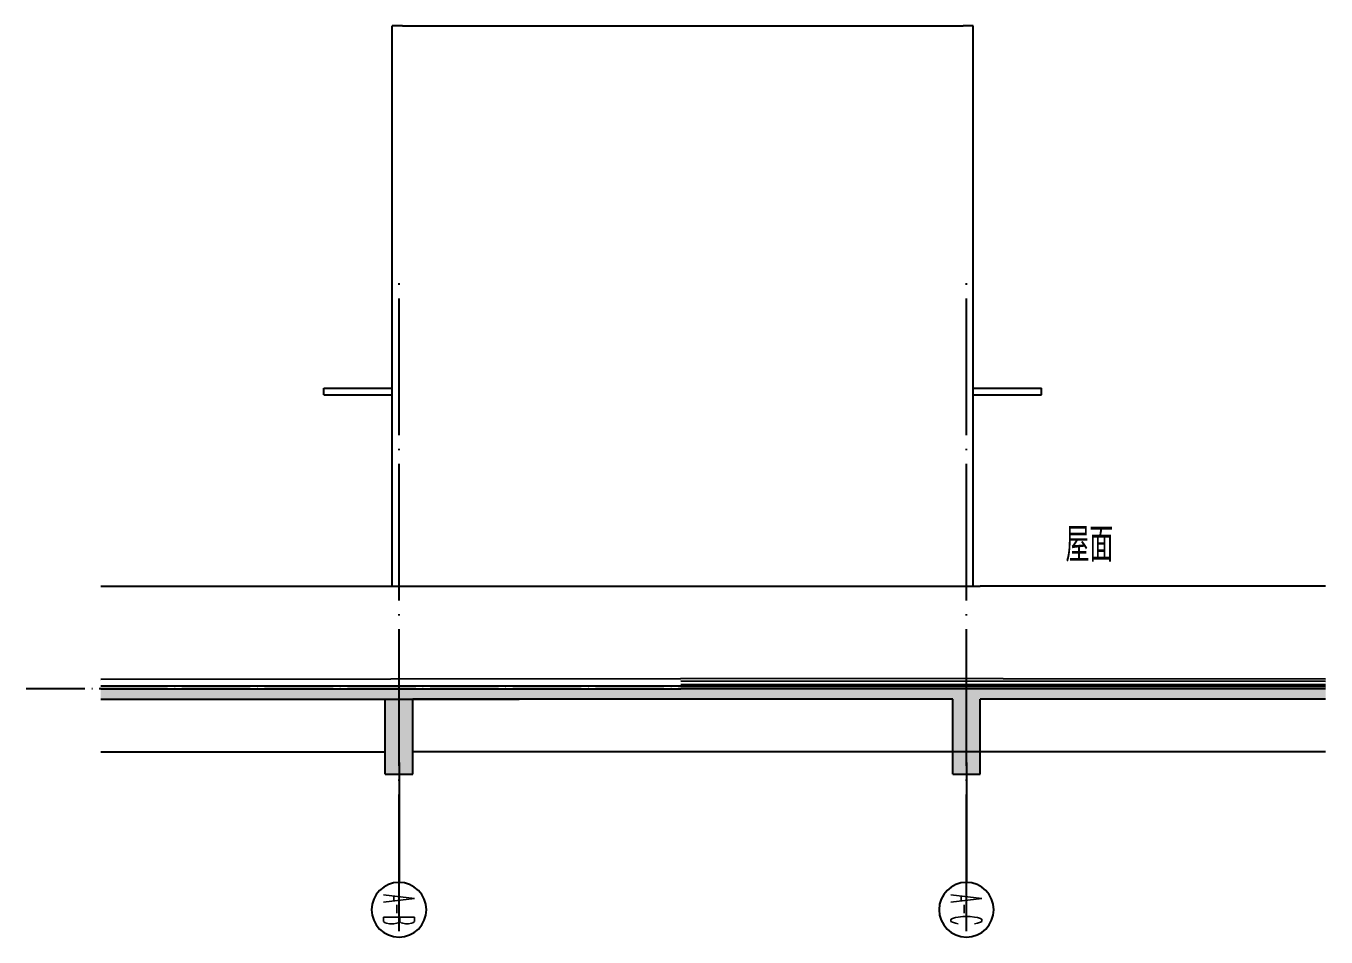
# Model space of a CAD drawing. Extents: x 1980812 to 2578970, y -669191 to 284498.
# Drawn here: x 2051359 to 2070375, y -655380 to -642048 of the extents above; entities that cross this region are included whole.
import ezdxf
from ezdxf.enums import TextEntityAlignment as Align

# ---------------------------------------------------------------- set-up
doc = ezdxf.new("R2010")
doc.units = 0
doc.header["$LTSCALE"] = 1000
doc.header["$MEASUREMENT"] = 0
doc.linetypes.add('DASH', pattern=[0.35, 0.25, -0.1])
doc.linetypes.add('DOTE', pattern=[2.42, 2, -0.2, 0.02, -0.2])
for name, color, linetype in [('A-SECT-MBND-FINE', 252, 'Continuous'), ('AXIS', 3, 'Continuous'), ('AXIS_TEXT', 7, 'Continuous'), ('DIM_ELEV', 3, 'Continuous'), ('dote', 1, 'DOTE'), ('SPACE_HATCH', 8, 'Continuous'), ('WALL', 4, 'Continuous'), ('保温板', 20, 'Continuous'), ('可见看线', 63, 'Continuous'), ('空线', 3, 'Continuous'), ('防水卷材', 6, 'DASH'), ('面层', 31, 'Continuous')]:
    doc.layers.add(name, color=color, linetype=linetype)
doc.styles.add('_TCH_AXIS', font='COMPLEX', dxfattribs={"bigfont": 'GBCBIG'})
doc.styles.add('COMPLEX', font='COMPLEX')
doc.styles.add('HZTXTW', font='txtw.shx', dxfattribs={"width": 0.6, "bigfont": 'hztxtw.shx'})

# ---------------------------------------------------------------- blocks, each defined once
blk = doc.blocks.new('_AXISO')
blk.add_circle((0, 0), 0.5)
at = {"layer": 'AXIS_TEXT', "style": 'COMPLEX', "width": 1.041667}
blk.add_attdef('A', text='', height=0.56, dxfattribs=at).set_placement((-0.25, -0.28), (0.25, -0.28), align=Align.FIT)

msp = doc.modelspace()

# ---------------------------------------------------------------- hatches: boundary and pattern name
at = {"layer": 'SPACE_HATCH'}
h = msp.add_hatch(color=256, dxfattribs=at)
h.dxf.hatch_style = 1
h.paths.add_polyline_path([(2052453.1, -651748.4), (2052453.1, -651898.4), (2056615.5, -651898.4), (2056615.5, -652998.4), (2057015.5, -652998.4), (2057015.5, -651898.4), (2064915.5, -651898.4), (2064915.5, -652998.4), (2065315.5, -652998.4), (2065315.5, -651898.4), (2070370.2, -651898.4), (2070370.2, -651748.4)])

# ---------------------------------------------------------------- linework, layer by layer
at = {"layer": 'A-SECT-MBND-FINE'}
msp.add_line((2052453.1, -651898.4, 0), (2058451.8, -651898.4, 0), dxfattribs=at)
at = {"layer": 'AXIS'}
for p, q in [((2056815.5, -652824.5), (2056815.5, -654580.3)), ((2065115.5, -652824.5), (2065115.5, -654580.3))]:
    msp.add_line(p, q, dxfattribs=at)
at = {"layer": 'dote'}
for p, q in [((2056815.5, -655294.2), (2056815.5, -645774.1)), ((2065115.5, -655294.2), (2065115.5, -645774.1))]:
    msp.add_line(p, q, dxfattribs=at)
at = {"layer": 'dote', "linetype": 'DOTE', "ltscale": 0.5}
msp.add_line((2070370.2, -651748.4, 0), (2051359.4, -651748.4, 0), dxfattribs=at)
at = {"layer": 'WALL'}
for p, q in [((2056865.5, -642048.4, 0), (2056715.5, -642048.4, 0)), ((2065215.5, -642048.4, 0), (2065065.5, -642048.4, 0)), ((2052453.1, -651748.4, 0), (2060937.8, -651748.4, 0)), ((2070370.2, -651748.4, 0), (2060937.8, -651748.4, 0)), ((2056615.5, -652998.4, 0), (2056615.5, -651898.4, 0)), ((2060937.8, -651898.4, 0), (2057015.5, -651898.4, 0)), ((2057015.5, -652998.4, 0), (2057015.5, -651898.4, 0)), ((2058451.8, -651898.4, 0), (2058575.1, -651898.4, 0)), ((2064915.5, -651898.4, 0), (2060937.8, -651898.4, 0)), ((2064915.5, -652998.4, 0), (2064915.5, -651898.4, 0)), ((2070370.2, -651898.4, 0), (2065315.5, -651898.4, 0)), ((2065315.5, -652998.4, 0), (2065315.5, -651898.4, 0)), ((2056615.5, -652998.4, 0), (2057015.5, -652998.4, 0)), ((2064915.5, -652998.4, 0), (2065315.5, -652998.4, 0))]:
    msp.add_line(p, q, dxfattribs=at)
at = {"layer": 'WALL', "elevation": 0}
for points in [[(2052453.1, -651898.4), (2056615.5, -651898.4)], [(2057015.5, -651898.4), (2058451.8, -651898.4), (2058451.8, -651898.4)]]:
    msp.add_lwpolyline(points, dxfattribs=at)
at = {"layer": '保温板'}
for p in [(2052453.1, -650248.4, 0), (2070370.2, -650248.4, 0)]:
    msp.add_line(p, (2065315.5, -650248.4, 0), dxfattribs=at)
at = {"layer": '保温板', "elevation": 0}
for points in [[(2070370.2, -651640.2), (2060937.8, -651635.1)], [(2060937.8, -651683.1), (2070370.2, -651686.3)]]:
    msp.add_lwpolyline(points, dxfattribs=at)
at = {"layer": '可见看线'}
for p, q in [((2052453.1, -652668.4, 0), (2056615.5, -652668.4, 0)), ((2054815.5, -652668.4, 0), (2056615.5, -652668.4, 0)), ((2070370.2, -652668.4, 0), (2057015.5, -652668.4, 0)), ((2067115.5, -652668.4, 0), (2065315.5, -652668.4, 0))]:
    msp.add_line(p, q, dxfattribs=at)
at = {"layer": '空线'}
for p, q in [((2056715.5, -650248.4, 0), (2056715.5, -642048.4, 0)), ((2056865.5, -642048.4, 0), (2065065.5, -642048.4, 0)), ((2065215.5, -650248.4, 0), (2065215.5, -642048.4, 0)), ((2055715.5, -647348.4, 0), (2056715.5, -647348.4, 0)), ((2055715.5, -647448.4, 0), (2055715.5, -647348.4, 0)), ((2055715.5, -647448.4, 0), (2056715.5, -647448.4, 0)), ((2065215.5, -647348.4, 0), (2066215.5, -647348.4, 0)), ((2065215.5, -647448.4, 0), (2066215.5, -647448.4, 0)), ((2066215.5, -647448.4, 0), (2066215.5, -647348.4, 0))]:
    msp.add_line(p, q, dxfattribs=at)
at = {"layer": '防水卷材', "const_width": 10, "elevation": 0}
for points in [[(2052453.1, -651697.1), (2060935.1, -651695.8)], [(2070370.2, -651697.2), (2060940.4, -651695.8)]]:
    msp.add_lwpolyline(points, dxfattribs=at)
at = {"layer": '面层'}
for p in [(2052453.1, -651605.7, 0), (2070370.2, -651606.5, 0)]:
    msp.add_line(p, (2060937.8, -651596.5, 0), dxfattribs=at)
at = {"layer": '面层', "elevation": 0}
for points in [[(2060937.8, -651710.9), (2052453.1, -651712.7)], [(2060937.8, -651710.9), (2070370.2, -651712.9)]]:
    msp.add_lwpolyline(points, dxfattribs=at)

# ---------------------------------------------------------------- block references
at = {"layer": 'AXIS'}
ref = msp.add_blockref('_AXISO', (2056815.5, -654980.3), dxfattribs=dict(at, xscale=-800, yscale=800, zscale=800, rotation=270))
ref.add_attrib('A', 'A-B', dxfattribs={"layer": 'AXIS_TEXT', "height": 452.55, "rotation": 270, "style": '_TCH_AXIS', "width": 0.328125}).set_placement((2056589.2, -654754), (2056589.2, -655206.6), align=Align.FIT)
ref = msp.add_blockref('_AXISO', (2065115.5, -654980.3), dxfattribs=dict(at, xscale=-800, yscale=800, zscale=800, rotation=270))
ref.add_attrib('A', 'A-C', dxfattribs={"layer": 'AXIS_TEXT', "height": 452.55, "rotation": 270, "style": '_TCH_AXIS', "width": 0.33871}).set_placement((2064889.2, -654754), (2064889.2, -655206.6), align=Align.FIT)

# ---------------------------------------------------------------- texts
at = {"layer": 'DIM_ELEV', "color": 7, "style": 'HZTXTW', "width": 0.7}
msp.add_text('屋面', height=500, dxfattribs=at).set_placement((2066564.9, -649888.2, 0))

doc.saveas('drawing.dxf')
